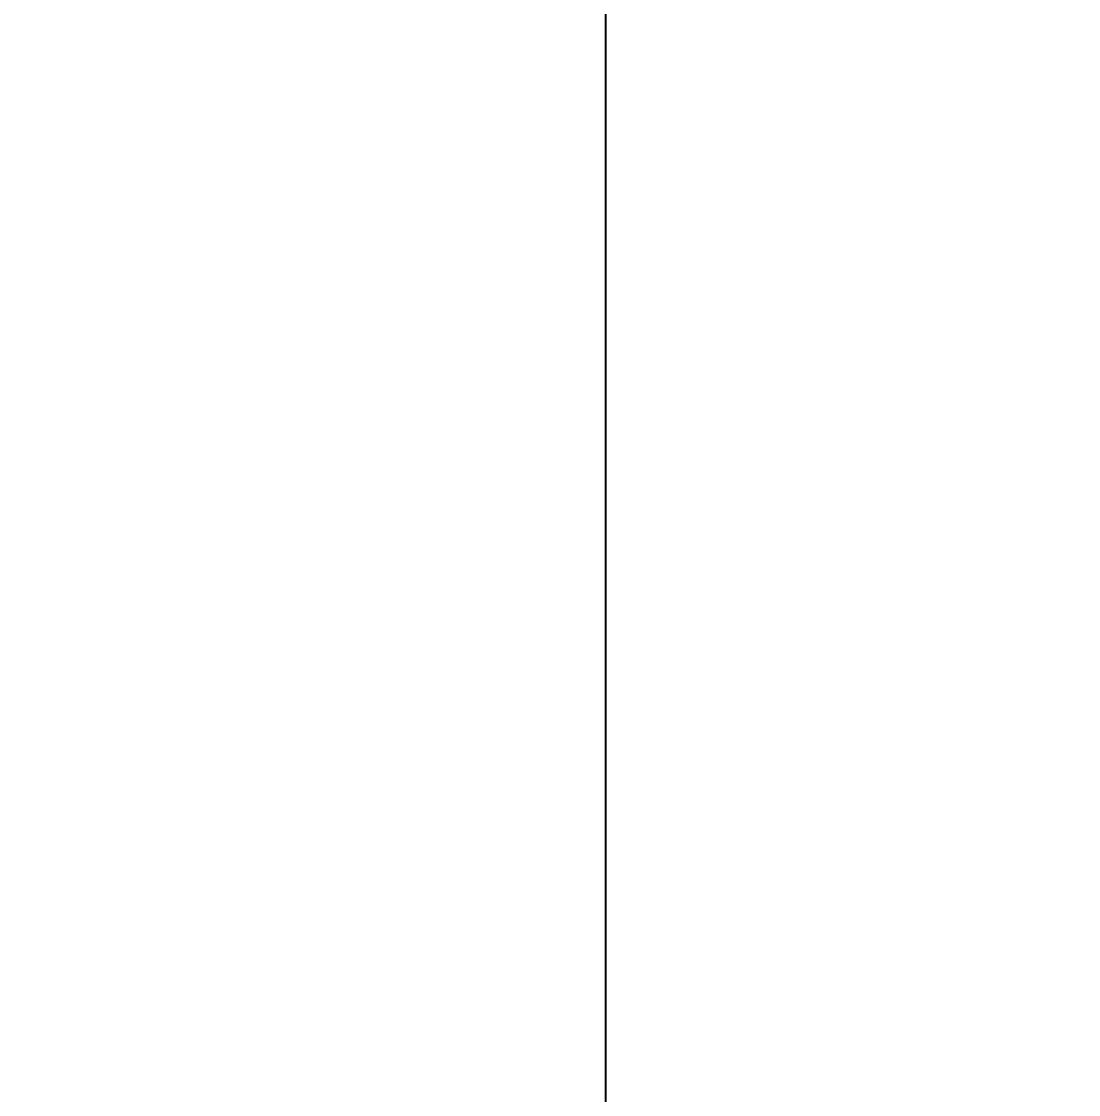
# Model space of a CAD drawing. Header units: centimetres. Extents: x 77182 to 116086, y 20619 to 33555.
# Drawn here: x 81772.1 to 81830, y 22293.9 to 22352.7 of the extents above; entities that cross this region are included whole.
import ezdxf

# ---------------------------------------------------------------- set-up
doc = ezdxf.new("R2010")
doc.units = ezdxf.units.CM
doc.header["$LTSCALE"] = 100
doc.layers.add('A-ANNO-DIMS', color=187, linetype='Continuous')
doc.layers.add('A-ELEV-01', color=255, linetype='Continuous')
doc.styles.add('Fields_100', font='act_simplex.shx', dxfattribs={"width": 0.8, "height": 20})
doc.dimstyles.new('FIELDS_100', dxfattribs={"dimscale": 0, "dimtxt": 20, "dimasz": 5, "dimexe": 5, "dimexo": 5, "dimgap": 5, "dimtad": 0, "dimdec": 0, "dimzin": 0, "dimdsep": 46, "dimtxsty": 'Fields_100', "dimblk": 'DOT', "dimcen": 0.09, "dimclrt": 50, "dimadec": 0, "dimazin": 0, "dimtfac": 1, "dimtdec": 0, "dimtix": 1, "dimtofl": 0, "dimtmove": 1, "dimatfit": 3, "dimfxl": 5, "dimfxlon": 1, "dimtolj": 1, "dimtzin": 0, "dimarcsym": 0})

# ---------------------------------------------------------------- blocks, each defined once
blk = doc.blocks.new('_Dot')
at = {"color": 0, "linetype": 'ByBlock', "lineweight": -2}
blk.add_line((-0.5, 0), (-1, 0), dxfattribs=at)
at = {"color": 0, "linetype": 'ByBlock', "const_width": 0.5}
blk.add_lwpolyline([(-0.25, 0, 1), (0.25, 0, 1)], format="xyb", close=True, dxfattribs=at)
blk = doc.blocks.new('*D87')
at = {"layer": 'A-ANNO-DIMS', "color": 0, "lineweight": -2, "transparency": 16777216}
for p, q in [((81690.963, 22763.329), (81680.963, 22763.329)), ((81685.963, 22758.329), (81685.963, 22338.698)), ((81685.963, 21867.925), (81685.963, 22287.555)), ((81690.963, 21862.925), (81680.963, 21862.925))]:
    blk.add_line(p, q, dxfattribs=at)
at = {"layer": 'DEFPOINTS', "color": 0, "transparency": 16777216}
for p in [(81829.952, 22763.329), (81685.963, 21862.925), (81829.952, 21862.925)]:
    blk.add_point(p, dxfattribs=at)
at = {"layer": 'A-ANNO-DIMS', "color": 0, "lineweight": -2, "transparency": 16777216, "xscale": 5, "yscale": 5, "zscale": 5}
for p, rotation in [((81685.963, 22763.329), 90), ((81685.963, 21862.925), 270)]:
    blk.add_blockref('_Dot', p, dxfattribs=dict(at, rotation=rotation))
at = {"layer": 'A-ANNO-DIMS', "color": 50, "transparency": 16777216, "insert": (81685.963, 22313.127), "char_height": 20, "attachment_point": 5, "rotation": 90, "style": 'Fields_100'}
blk.add_mtext('\\A1;900', dxfattribs=at)

msp = doc.modelspace()

# ---------------------------------------------------------------- linework, layer by layer
at = {"layer": 'A-ELEV-01'}
msp.add_lwpolyline([(81804.043, 22535.409), (81804.043, 21935.409)], dxfattribs=at)

# ---------------------------------------------------------------- dimensions: what is measured, and where the dimension line sits
at = {"layer": 'A-ANNO-DIMS'}
dim = msp.add_linear_dim(base=(81685.963, 21862.925), p1=(81829.952, 22763.329), p2=(81829.952, 21862.925), angle=90, dimstyle='FIELDS_100', override={"dimscale": 1}, dxfattribs=at)
dim.commit()
dim.dimension.update_dxf_attribs({"geometry": '*D87', "text_midpoint": (81685.963, 22313.127)})

doc.saveas('drawing.dxf')
